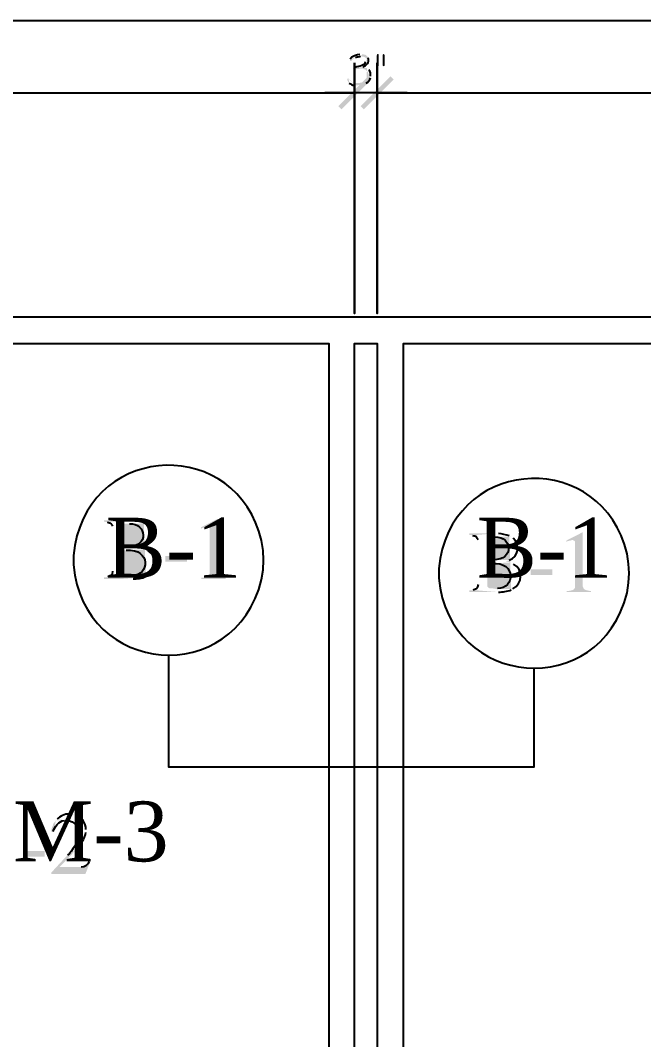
# Model space of a CAD drawing. Header units: inches. Extents: x -167 to 6071, y -6287 to -2731.
# Drawn here: x 145.8 to 229, y -5674.1 to -5538 of the extents above; entities that cross this region are included whole.
import ezdxf

# ---------------------------------------------------------------- set-up
doc = ezdxf.new("R2010")
doc.units = ezdxf.units.IN
doc.header["$LTSCALE"] = 96
doc.header["$MEASUREMENT"] = 0
doc.layers.add('Door label', color=5, linetype='Continuous', lineweight=5)
doc.layers.add('PDF_Geometry', color=7, linetype='Continuous', true_color=0x4a4a4a)
doc.layers.add('PDF_Solid Fills', color=7, linetype='Continuous')
doc.styles.get("Standard").update_dxf_attribs({"font": 'arial.ttf'})

msp = doc.modelspace()

# ---------------------------------------------------------------- hatches: boundary and pattern name
at = {"layer": 'PDF_Solid Fills', "true_color": 0x4a4a4a, "transparency": 33554559}
h = msp.add_hatch(color=251, dxfattribs=at)
h.paths.add_polyline_path([(191.26, -5542.5), (191.1, -5542.5)], flags=0)
h.paths.add_polyline_path([(189.82, -5543.14), (189.77, -5543.24), (189.82, -5543.35), (189.88, -5543.4), (189.93, -5543.4), (190.04, -5543.3), (190.09, -5543.24), (190.14, -5543.14), (190.25, -5543.08), (190.3, -5543.03), (190.41, -5542.98), (190.52, -5542.92)], flags=0)
h.paths.add_polyline_path([(191.21, -5542.76), (192.12, -5542.76), (192.01, -5542.71), (191.96, -5542.66), (191.9, -5542.6), (191.8, -5542.55), (191.69, -5542.55), (191.58, -5542.5), (191.42, -5542.5)], flags=0)
h = msp.add_hatch(color=251, dxfattribs=at)
h.paths.add_polyline_path([(192.12, -5542.76), (191.32, -5542.76), (191.37, -5542.76), (191.53, -5542.82), (191.64, -5542.82), (191.74, -5542.87), (191.8, -5542.92), (191.85, -5542.92), (191.96, -5543.03), (191.96, -5543.14), (192.01, -5543.24), (192.01, -5543.3), (191.96, -5543.4), (191.96, -5543.51), (191.85, -5543.56)], flags=0)
h.paths.add_polyline_path([(190.3, -5544.31), (190.2, -5544.36), (190.2, -5544.42), (190.25, -5544.52), (190.36, -5544.58), (190.41, -5544.58), (190.52, -5544.52), (190.68, -5544.47), (190.94, -5544.47), (191.05, -5544.42), (191.26, -5544.42), (192.06, -5544.36), (191.96, -5544.31), (191.85, -5544.31), (191.74, -5544.26), (191.64, -5544.2), (191.48, -5544.2), (191.53, -5544.2)], flags=0)
h.paths.add_polyline_path([(192.22, -5542.98), (192.17, -5542.87)], flags=0)
for points in [[(193.5, -5542.44), (193.4, -5542.5), (193.4, -5542.55), (193.34, -5542.71), (193.34, -5543.88), (193.4, -5543.94), (193.4, -5544.04), (193.5, -5544.1), (193.61, -5544.04), (193.61, -5542.5)], [(194.25, -5542.44), (194.2, -5542.5), (194.14, -5542.55), (194.14, -5543.94), (194.2, -5544.04), (194.25, -5544.1), (194.36, -5544.04), (194.41, -5543.99), (194.41, -5542.6), (194.36, -5542.5)]]:
    msp.add_hatch(color=251, dxfattribs=at).paths.add_polyline_path(points)
h = msp.add_hatch(color=251, dxfattribs=at)
h.paths.add_polyline_path([(192.06, -5544.36), (191.26, -5544.42), (191.48, -5544.42), (191.69, -5544.52), (191.8, -5544.52), (191.9, -5544.58), (192.01, -5544.68), (192.06, -5544.74), (192.17, -5544.84), (192.22, -5544.95), (192.22, -5545.06), (192.28, -5545.16), (192.28, -5545.43), (192.22, -5545.54), (192.22, -5545.64), (192.17, -5545.75), (192.12, -5545.8), (192.01, -5545.91), (191.9, -5545.96), (191.85, -5546.07), (191.8, -5546.07), (191.69, -5546.12), (191.64, -5546.18), (191.53, -5546.23), (191.42, -5546.23), (191.32, -5546.28), (191.16, -5546.28), (191.05, -5546.34), (190.68, -5546.34), (191.85, -5546.39), (191.96, -5546.34)], flags=0)
h.paths.add_polyline_path([(192.54, -5545.64), (192.54, -5545.43)], flags=0)
h.paths.add_polyline_path([(192.28, -5544.58), (192.22, -5544.52), (192.17, -5544.47)], flags=0)
h = msp.add_hatch(color=251, dxfattribs=at)
h.paths.add_polyline_path([(189.61, -5545.7), (189.5, -5545.75), (189.45, -5545.75), (189.45, -5545.96), (189.5, -5546.07), (189.5, -5546.18), (189.61, -5546.23), (189.66, -5546.34)], flags=0)
h.paths.add_polyline_path([(190.41, -5546.6), (190.52, -5546.66), (190.84, -5546.66), (190.94, -5546.6), (191.21, -5546.6), (191.32, -5546.55), (191.42, -5546.55), (191.58, -5546.5), (191.69, -5546.5), (191.74, -5546.44), (191.85, -5546.39), (190.68, -5546.34), (190.3, -5546.34), (190.2, -5546.28), (189.98, -5546.18), (189.93, -5546.07), (189.82, -5546.02), (189.77, -5545.91), (189.77, -5545.86), (189.66, -5545.75)], flags=0)
at = {"layer": 'PDF_Solid Fills', "transparency": 33554559}
for points in [[(172.06, -5604.58), (169.88, -5605.7), (169.88, -5605.86), (170.14, -5605.75), (170.41, -5605.7), (170.62, -5605.64), (170.73, -5605.64)], [(172.06, -5604.58), (170.73, -5605.64), (170.78, -5605.64), (171, -5605.75), (171.05, -5605.91), (171.05, -5611.94), (171, -5612.04), (170.89, -5612.2), (170.73, -5612.31), (170.52, -5612.36), (170.25, -5612.42), (169.93, -5612.42), (169.93, -5612.58), (173.18, -5612.58), (173.18, -5612.42), (172.97, -5612.42), (172.7, -5612.36), (172.49, -5612.31), (172.28, -5612.2), (172.17, -5612.1), (172.12, -5611.94), (172.06, -5611.78)], [(220.86, -5606.34), (218.68, -5607.46), (218.68, -5607.62), (218.94, -5607.51), (219.21, -5607.46), (219.42, -5607.4), (219.53, -5607.4)], [(220.86, -5606.34), (219.53, -5607.4), (219.58, -5607.4), (219.8, -5607.51), (219.85, -5607.67), (219.85, -5613.7), (219.8, -5613.8), (219.69, -5613.96), (219.53, -5614.07), (219.32, -5614.12), (219.05, -5614.18), (218.73, -5614.18), (218.73, -5614.34), (221.98, -5614.34), (221.98, -5614.18), (221.77, -5614.18), (221.5, -5614.12), (221.29, -5614.07), (221.08, -5613.96), (220.97, -5613.86), (220.92, -5613.7), (220.86, -5613.54)]]:
    msp.add_hatch(color=256, dxfattribs=at).paths.add_polyline_path(points)
h = msp.add_hatch(color=256, dxfattribs=at)
h.paths.add_polyline_path([(160.22, -5604.74), (156.92, -5604.74), (156.92, -5604.95), (157.08, -5604.95), (157.34, -5605)], flags=0)
h.paths.add_polyline_path([(158.09, -5605.54), (158.09, -5611.56)], flags=0)
h.paths.add_polyline_path([(157.45, -5612.31), (157.24, -5612.36), (156.92, -5612.36), (156.92, -5612.58), (160.81, -5612.58)], flags=0)
h.paths.add_polyline_path([(162.52, -5612.26), (162.73, -5612.15), (160.44, -5612.15), (160.12, -5612.1), (159.69, -5612.1), (159.48, -5611.99), (159.32, -5611.83), (159.32, -5608.74), (159.85, -5608.74), (162.46, -5608.63), (162.25, -5608.58), (161.98, -5608.52), (161.77, -5608.47), (161.98, -5608.42), (162.25, -5608.31), (159.32, -5608.26), (159.32, -5605.59), (159.37, -5605.38), (159.53, -5605.22), (160.01, -5605.22), (162.46, -5605.16), (162.25, -5605.06)], flags=0)
h.paths.add_polyline_path([(160.81, -5604.74), (160.54, -5604.74)], flags=0)
h = msp.add_hatch(color=256, dxfattribs=at)
h.paths.add_polyline_path([(162.46, -5605.16), (160.01, -5605.22), (160.33, -5605.22)], flags=0)
h.paths.add_polyline_path([(160.12, -5608.26), (159.32, -5608.26), (162.25, -5608.31)], flags=0)
h.paths.add_polyline_path([(162.78, -5605.38), (162.62, -5605.27)], flags=0)
h = msp.add_hatch(color=256, dxfattribs=at)
h.paths.add_polyline_path([(209.02, -5606.5), (205.72, -5606.5), (205.72, -5606.71), (205.88, -5606.71), (206.14, -5606.76)], flags=0)
h.paths.add_polyline_path([(206.89, -5607.3), (206.89, -5613.32)], flags=0)
h.paths.add_polyline_path([(206.25, -5614.07), (206.04, -5614.12), (205.72, -5614.12), (205.72, -5614.34), (209.61, -5614.34)], flags=0)
h.paths.add_polyline_path([(211.32, -5614.02), (211.53, -5613.91), (209.24, -5613.91), (208.92, -5613.86), (208.49, -5613.86), (208.28, -5613.75), (208.12, -5613.59), (208.12, -5610.5), (208.65, -5610.5), (211.26, -5610.39), (211.05, -5610.34), (210.78, -5610.28), (210.57, -5610.23), (210.78, -5610.18), (211.05, -5610.07), (208.12, -5610.02), (208.12, -5607.35), (208.17, -5607.14), (208.33, -5606.98), (208.81, -5606.98), (211.26, -5606.92), (211.05, -5606.82)], flags=0)
h.paths.add_polyline_path([(209.61, -5606.5), (209.34, -5606.5)], flags=0)
h = msp.add_hatch(color=256, dxfattribs=at)
h.paths.add_polyline_path([(211.26, -5606.92), (208.81, -5606.98), (209.13, -5606.98)], flags=0)
h.paths.add_polyline_path([(208.92, -5610.02), (208.12, -5610.02), (211.05, -5610.07)], flags=0)
h.paths.add_polyline_path([(211.58, -5607.14), (211.42, -5607.03)], flags=0)
h = msp.add_hatch(color=256, dxfattribs=at)
h.paths.add_polyline_path([(162.46, -5608.63), (159.85, -5608.74), (159.9, -5608.74)], flags=0)
h.paths.add_polyline_path([(160.7, -5612.1), (160.44, -5612.15), (162.73, -5612.15)], flags=0)
h.paths.add_polyline_path([(162.84, -5608.84), (162.68, -5608.74)], flags=0)
h = msp.add_hatch(color=256, dxfattribs=at)
h.paths.add_polyline_path([(211.26, -5610.39), (208.65, -5610.5), (208.7, -5610.5)], flags=0)
h.paths.add_polyline_path([(209.5, -5613.86), (209.24, -5613.91), (211.53, -5613.91)], flags=0)
h.paths.add_polyline_path([(211.64, -5610.6), (211.48, -5610.5)], flags=0)
h = msp.add_hatch(color=256, dxfattribs=at)
h.paths.add_polyline_path([(152.38, -5643.99), (152.28, -5643.99)], flags=0)
h.paths.add_polyline_path([(150.68, -5644.68), (150.52, -5644.84), (151.85, -5644.84)], flags=0)
h.paths.add_polyline_path([(152.06, -5649.48), (149.88, -5651.83), (151, -5651.08), (153.13, -5648.84)], flags=0)
h.paths.add_polyline_path([(154.52, -5646.44), (154.52, -5646.07)], flags=0)
h.paths.add_polyline_path([(153.08, -5644.1), (152.86, -5644.04), (152.65, -5643.99)], flags=0)
h = msp.add_hatch(color=256, dxfattribs=at)
h.paths.add_polyline_path([(150.52, -5644.84), (150.41, -5645), (150.25, -5645.16), (150.14, -5645.38), (150.09, -5645.59), (149.98, -5645.8), (149.93, -5646.07), (149.88, -5646.34), (150.14, -5646.39), (150.14, -5646.34)], flags=0)
h.paths.add_polyline_path([(151.64, -5644.84), (151.85, -5644.84)], flags=0)
h = msp.add_hatch(color=256, dxfattribs=at)
h.paths.add_polyline_path([(155, -5650.28), (154.94, -5650.34)], flags=0)
h.paths.add_polyline_path([(153.88, -5651.08), (151, -5651.08), (149.88, -5651.83), (149.88, -5651.99), (154.46, -5651.99), (155.1, -5650.34)], flags=0)

# ---------------------------------------------------------------- linework, layer by layer
at = {"layer": 'PDF_Geometry'}
for points in [[(-112.1, -5537.96), (1695.9, -5537.96)], [(-112.1, -5547.62), (190.41, -5547.62), (186.41, -5547.62)], [(197.4, -5547.62), (190.41, -5547.62)], [(193.4, -5547.62), (486.94, -5547.62), (496.92, -5547.62), (790.41, -5547.62), (786.41, -5547.62)]]:
    msp.add_lwpolyline(points, dxfattribs=at)
for points in [[(190.41, -5543.62), (190.41, -5577.11)], [(193.4, -5543.62), (193.4, -5577.11)]]:
    msp.add_lwpolyline(points, close=True, dxfattribs=at)
at = {"layer": 'PDF_Geometry', "color": 7}
for points in [[(230.94, -5581.11), (230.94, -5577.59), (191.9, -5577.59), (133.66, -5577.59), (133.66, -5581.11)], [(50.2, -5714.6), (44.44, -5714.6), (44.44, -5581.11), (186.94, -5581.11), (186.94, -5714.6), (147.42, -5714.6), (147.42, -5730.6), (143.42, -5730.6), (143.42, -5734.07), (147.42, -5734.07), (147.42, -5738.07), (150.94, -5738.07), (150.94, -5734.07), (184.92, -5734.07), (184.92, -5778.07), (150.94, -5778.07), (150.94, -5774.07), (147.42, -5774.07), (129.4, -5774.07)], [(196.92, -5818.6), (196.92, -5581.11), (340.92, -5581.11), (340.92, -5745.59), (407.42, -5745.59), (407.42, -5734.07), (411.42, -5734.07), (411.42, -5730.6), (407.42, -5730.6), (407.42, -5714.6), (396.44, -5714.6), (396.44, -5718.07), (403.9, -5718.07), (403.9, -5742.07)], [(153.02, -5608.1), (152.86, -5609.43), (152.86, -5610.71)], [(177.98, -5612.68), (178.2, -5611.35), (178.25, -5610.07), (178.2, -5608.79), (177.98, -5607.46)], [(201.82, -5609.86), (201.66, -5611.19), (201.66, -5612.47)], [(226.78, -5614.44), (227, -5613.11), (227.05, -5611.83), (227, -5610.55), (226.78, -5609.22)], [(165.56, -5622.82), (165.56, -5637.7), (214.36, -5637.7), (214.36, -5624.52)]]:
    msp.add_lwpolyline(points, dxfattribs=at)
msp.add_lwpolyline([(191.9, -5581.11), (193.4, -5581.11), (193.4, -6048.58), (190.41, -6048.58), (190.41, -5581.11)], close=True, dxfattribs=at)
at = {"layer": 'PDF_Geometry'}
for points in [[(191.1, -5542.5), (190.73, -5542.55), (190, -5542.74), (189.82, -5543.14)], [(190.52, -5542.92), (190.85, -5542.79), (190.96, -5542.85), (191.21, -5542.76)], [(191.53, -5544.2), (191.95, -5543.88), (192.47, -5543.64), (192.22, -5542.98)], [(191.85, -5543.56), (191.57, -5544.12), (190.8, -5544.11), (190.3, -5544.31)], [(192.54, -5545.43), (192.55, -5545.12), (192.55, -5544.77), (192.28, -5544.58)], [(191.96, -5546.34), (192.23, -5546.19), (192.43, -5545.93), (192.54, -5545.64)], [(189.66, -5546.34), (189.99, -5546.42), (190.01, -5546.66), (190.41, -5546.6)], [(152.28, -5643.99), (151.74, -5643.95), (151.04, -5644.3), (150.68, -5644.68)], [(154.52, -5646.07), (154.57, -5645.24), (153.92, -5644.26), (153.08, -5644.1)], [(150.14, -5646.34), (150.36, -5645.63), (150.88, -5644.98), (151.64, -5644.84)], [(151.85, -5644.84), (154.57, -5645.01), (153.42, -5648.39), (152.06, -5649.48)], [(153.13, -5648.84), (153.71, -5648.36), (154.39, -5647.19), (154.52, -5646.44)], [(154.94, -5650.34), (154.76, -5650.76), (154.37, -5651.15), (153.88, -5651.08)]]:
    msp.add_open_spline(points, degree=3, dxfattribs=at)
at = {"layer": 'PDF_Geometry', "color": 7}
for points in [[(177.98, -5607.46), (174.69, -5593.67), (155.58, -5594.22), (153.02, -5608.1)], [(226.78, -5609.22), (223.49, -5595.43), (204.38, -5595.98), (201.82, -5609.86)], [(157.34, -5605), (157.95, -5605.17), (157.71, -5605), (158.09, -5605.54)], [(160.33, -5605.22), (162.68, -5605.1), (162.97, -5608.35), (160.12, -5608.26)], [(162.25, -5605.06), (161.83, -5604.92), (161.25, -5604.81), (160.81, -5604.74)], [(162.25, -5608.31), (163.49, -5607.93), (163.77, -5606.2), (162.78, -5605.38)], [(206.14, -5606.76), (206.75, -5606.93), (206.51, -5606.76), (206.89, -5607.3)], [(209.13, -5606.98), (211.48, -5606.86), (211.77, -5610.11), (208.92, -5610.02)], [(211.05, -5606.82), (210.63, -5606.68), (210.05, -5606.57), (209.61, -5606.5)], [(211.05, -5610.07), (212.29, -5609.69), (212.57, -5607.96), (211.58, -5607.14)], [(159.9, -5608.74), (163.3, -5608.51), (162.98, -5612.18), (160.7, -5612.1)], [(162.73, -5612.15), (164.06, -5611.44), (164.14, -5609.61), (162.84, -5608.84)], [(152.86, -5610.71), (154.16, -5625.54), (174.39, -5627.21), (177.98, -5612.68)], [(208.7, -5610.5), (212.09, -5610.27), (211.78, -5613.94), (209.5, -5613.86)], [(211.53, -5613.91), (212.86, -5613.2), (212.94, -5611.37), (211.64, -5610.6)], [(158.09, -5611.56), (158.04, -5612.11), (157.9, -5612.1), (157.45, -5612.31)], [(160.81, -5612.58), (161.39, -5612.57), (161.99, -5612.52), (162.52, -5612.26)], [(201.66, -5612.47), (202.96, -5627.3), (223.19, -5628.97), (226.78, -5614.44)], [(206.89, -5613.32), (206.84, -5613.87), (206.7, -5613.86), (206.25, -5614.07)], [(209.61, -5614.34), (210.19, -5614.33), (210.79, -5614.28), (211.32, -5614.02)]]:
    msp.add_open_spline(points, degree=3, dxfattribs=at)
at = {"layer": 'PDF_Solid Fills', "color": 251, "true_color": 0x4a4a4a, "transparency": 33554559}
for points in [[(188.22, -5549.43), (188.65, -5549.86), (192.22, -5545.43)], [(188.22, -5549.43), (188.65, -5549.86), (192.22, -5545.43)], [(188.65, -5549.86), (192.22, -5545.43), (192.65, -5545.86)], [(188.65, -5549.86), (192.22, -5545.43), (192.65, -5545.86)], [(195.21, -5545.43), (191.64, -5549.86), (191.21, -5549.43)], [(195.21, -5545.43), (191.64, -5549.86), (191.21, -5549.43)], [(195.64, -5545.86), (195.21, -5545.43), (191.64, -5549.86)], [(195.64, -5545.86), (195.21, -5545.43), (191.64, -5549.86)]]:
    msp.add_solid(points, dxfattribs=at)
at = {"layer": 'PDF_Solid Fills', "transparency": 33554559}
for points in [[(165.13, -5610.28), (168.01, -5610.28), (165.13, -5609.54), (168.01, -5609.54)], [(213.93, -5612.04), (216.81, -5612.04), (213.93, -5611.3), (216.81, -5611.3)], [(146.14, -5649.7), (149.02, -5649.7), (146.14, -5648.95), (149.02, -5648.95)]]:
    msp.add_solid(points, dxfattribs=at)

# ---------------------------------------------------------------- texts
at = {"layer": 'Door label', "char_height": 4, "attachment_point": 1}
for s, insert in [('{\\fTimes New Roman|b0|i0|c0|p18;\\H2x;B-1}', (157.16, -5604.41)), ('{\\fTimes New Roman|b0|i0|c0|p18;\\H2x;B-1}', (206.69, -5604.41)), ('{\\fTimes New Roman|b0|i0|c0|p18;\\H2x;BEDDROOM-3\\P\\fSimSun|b0|i0|c134|p2;\\H0.75x;9\'CLNG.\\P11\'-10"x11\'-1"}', (86.37, -5642.31))]:
    msp.add_mtext_dynamic_manual_height_columns(s, width=3.0898, gutter_width=1, heights=[0], dxfattribs=dict(at, insert=insert))

doc.saveas('drawing.dxf')
